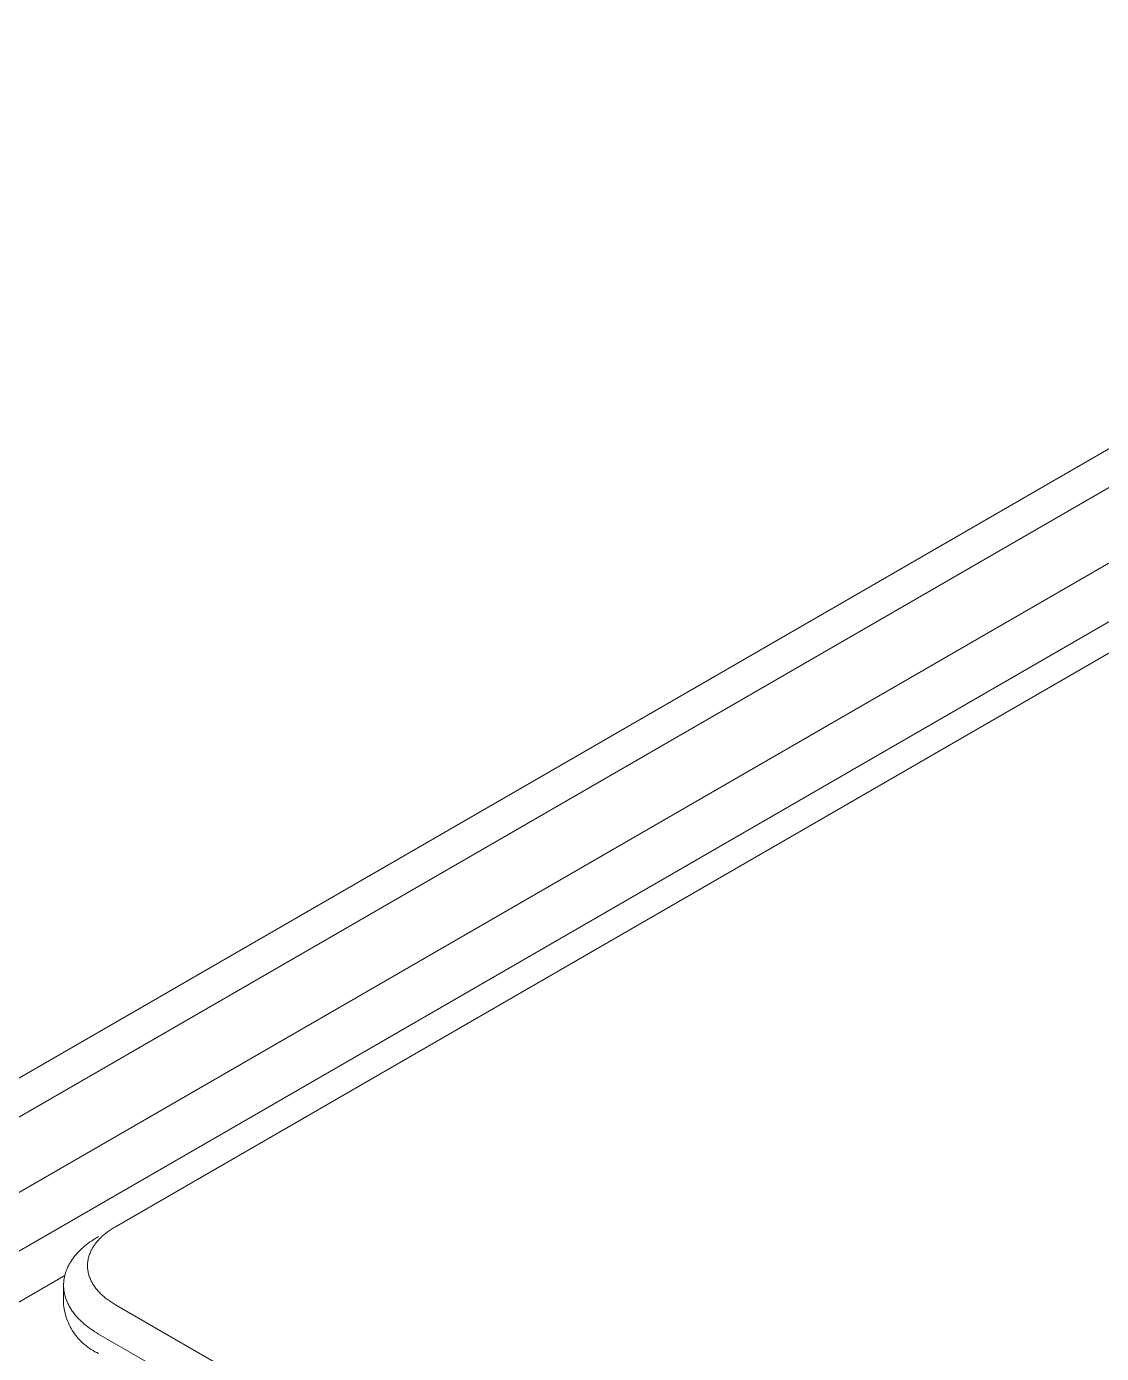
# Model space of a CAD drawing. Header units: inches. Extents: x -8 to 201, y -1 to 136.
# Drawn here: x 188.114 to 189.258, y 51.785 to 53.197 of the extents above; entities that cross this region are included whole.
import ezdxf

# ---------------------------------------------------------------- set-up
doc = ezdxf.new("R2010")
doc.units = ezdxf.units.IN
doc.layers.add('ZANO_R', color=7, linetype='Continuous', lineweight=0)

msp = doc.modelspace()

# ---------------------------------------------------------------- linework, layer by layer
at = {"layer": 'ZANO_R'}
for p, q in [((192.73195, 54.74915), (185.51628, 50.58318)), ((192.88329, 54.71482), (185.47286, 50.4364)), ((185.52682, 50.54772), (192.75739, 54.72229)), ((192.93725, 54.68366), (185.52682, 50.40525)), ((188.20852, 51.91998), (190.3669, 53.16613)), ((188.19803, 51.91288), (188.19618, 51.91135)), ((188.19997, 51.91438), (188.19803, 51.91288)), ((188.20199, 51.91584), (188.19997, 51.91438)), ((188.20409, 51.91726), (188.20199, 51.91584)), ((188.20627, 51.91864), (188.20409, 51.91726)), ((188.20852, 51.91998), (188.20627, 51.91864)), ((188.17567, 51.89929), (188.17399, 51.89784)), ((188.1774, 51.9007), (188.17567, 51.89929)), ((188.17916, 51.90207), (188.1774, 51.9007)), ((188.18097, 51.90342), (188.17916, 51.90207)), ((188.18282, 51.90472), (188.18097, 51.90342)), ((188.1847, 51.906), (188.18282, 51.90472)), ((188.18662, 51.90723), (188.1847, 51.906)), ((188.18526, 51.89916), (188.18471, 51.89831)), ((188.18582, 51.90001), (188.18526, 51.89916)), ((188.18641, 51.90085), (188.18582, 51.90001)), ((188.18703, 51.90169), (188.18641, 51.90085)), ((188.18856, 51.90843), (188.18662, 51.90723)), ((188.18766, 51.90253), (188.18703, 51.90169)), ((188.18832, 51.90335), (188.18766, 51.90253)), ((188.189, 51.90417), (188.18832, 51.90335)), ((188.19053, 51.9096), (188.18856, 51.90843)), ((188.1897, 51.90499), (188.189, 51.90417)), ((188.19042, 51.9058), (188.1897, 51.90499)), ((188.19117, 51.9066), (188.19042, 51.9058)), ((188.19193, 51.9074), (188.19117, 51.9066)), ((188.19272, 51.90819), (188.19193, 51.9074)), ((188.19355, 51.90899), (188.19272, 51.90819)), ((188.19441, 51.90978), (188.19355, 51.90899)), ((188.19618, 51.91135), (188.19441, 51.90978)), ((188.16252, 51.88516), (188.16137, 51.88345)), ((188.16375, 51.88684), (188.16252, 51.88516)), ((188.16503, 51.8885), (188.16375, 51.88684)), ((188.16638, 51.89013), (188.16503, 51.8885)), ((188.16779, 51.89174), (188.16638, 51.89013)), ((188.16926, 51.89331), (188.16779, 51.89174)), ((188.17079, 51.89485), (188.16926, 51.89331)), ((188.17236, 51.89636), (188.17079, 51.89485)), ((188.17399, 51.89784), (188.17236, 51.89636)), ((188.17929, 51.88467), (188.17912, 51.88363)), ((188.1795, 51.8857), (188.17929, 51.88467)), ((188.17974, 51.88673), (188.1795, 51.8857)), ((188.18001, 51.88775), (188.17974, 51.88673)), ((188.18031, 51.88878), (188.18001, 51.88775)), ((188.18064, 51.8898), (188.18031, 51.88878)), ((188.181, 51.89082), (188.18064, 51.8898)), ((188.1814, 51.89183), (188.181, 51.89082)), ((188.18182, 51.89284), (188.1814, 51.89183)), ((188.18228, 51.89384), (188.18182, 51.89284)), ((188.18276, 51.89484), (188.18228, 51.89384)), ((188.18322, 51.89572), (188.18276, 51.89484)), ((188.18369, 51.89658), (188.18322, 51.89572)), ((188.18419, 51.89745), (188.18369, 51.89658)), ((188.18471, 51.89831), (188.18419, 51.89745)), ((188.15536, 51.87088), (188.15507, 51.86995)), ((188.15566, 51.8718), (188.15536, 51.87088)), ((188.15598, 51.87272), (188.15566, 51.8718)), ((188.15633, 51.87364), (188.15598, 51.87272)), ((188.15669, 51.87456), (188.15633, 51.87364)), ((188.15707, 51.87547), (188.15669, 51.87456)), ((188.15748, 51.87637), (188.15707, 51.87547)), ((188.1579, 51.87728), (188.15748, 51.87637)), ((188.15834, 51.87817), (188.1579, 51.87728)), ((188.1588, 51.87906), (188.15834, 51.87817)), ((188.15928, 51.87995), (188.1588, 51.87906)), ((188.15977, 51.88083), (188.15928, 51.87995)), ((188.16029, 51.88171), (188.15977, 51.88083)), ((188.16082, 51.88258), (188.16029, 51.88171)), ((188.16137, 51.88345), (188.16082, 51.88258)), ((188.17874, 51.87949), (188.17872, 51.87845)), ((188.17872, 51.87845), (188.17874, 51.87741)), ((188.17878, 51.88052), (188.17874, 51.87949)), ((188.17874, 51.87741), (188.17878, 51.87637)), ((188.17886, 51.88156), (188.17878, 51.88052)), ((188.17878, 51.87637), (188.17886, 51.87533)), ((188.17897, 51.8826), (188.17886, 51.88156)), ((188.17886, 51.87533), (188.17897, 51.8743)), ((188.17912, 51.88363), (188.17897, 51.8826)), ((188.17897, 51.8743), (188.17912, 51.87326)), ((188.17912, 51.87326), (188.17929, 51.87223)), ((188.17929, 51.87223), (188.1795, 51.8712)), ((188.1795, 51.8712), (188.17974, 51.87017)), ((184.1417, 49.55124), (188.15456, 51.86806)), ((188.15329, 51.85863), (188.15328, 51.85768)), ((188.15328, 51.85768), (188.15329, 51.85673)), ((188.15333, 51.85958), (188.15329, 51.85863)), ((188.15329, 51.85673), (188.15333, 51.85578)), ((188.15338, 51.86053), (188.15333, 51.85958)), ((188.15345, 51.86148), (188.15338, 51.86053)), ((188.15355, 51.86243), (188.15345, 51.86148)), ((188.15367, 51.86337), (188.15355, 51.86243)), ((188.1538, 51.86432), (188.15367, 51.86337)), ((188.15396, 51.86526), (188.1538, 51.86432)), ((188.15414, 51.8662), (188.15396, 51.86526)), ((188.15434, 51.86714), (188.15414, 51.8662)), ((188.15457, 51.86808), (188.15434, 51.86714)), ((188.15481, 51.86902), (188.15457, 51.86808)), ((188.15507, 51.86995), (188.15481, 51.86902)), ((188.17974, 51.87017), (188.18001, 51.86914)), ((188.18001, 51.86914), (188.18031, 51.86812)), ((188.18031, 51.86812), (188.18064, 51.86709)), ((188.18064, 51.86709), (188.181, 51.86608)), ((188.181, 51.86608), (188.1814, 51.86506)), ((188.1814, 51.86506), (188.18182, 51.86405)), ((188.18182, 51.86405), (188.18228, 51.86305)), ((188.18228, 51.86305), (188.18276, 51.86205)), ((188.18276, 51.86205), (188.18322, 51.86118)), ((188.18322, 51.86118), (188.18369, 51.86031)), ((188.18369, 51.86031), (188.18419, 51.85945)), ((188.18419, 51.85945), (188.18471, 51.85859)), ((188.18471, 51.85859), (188.18526, 51.85773)), ((188.18526, 51.85773), (188.18582, 51.85688)), ((188.18582, 51.85688), (188.18641, 51.85604)), ((188.15328, 51.83691), (188.15328, 51.85578)), ((188.15333, 51.85578), (188.15338, 51.85483)), ((188.15338, 51.85483), (188.15345, 51.85388)), ((188.15345, 51.85388), (188.15355, 51.85293)), ((188.15355, 51.85293), (188.15367, 51.85198)), ((188.15367, 51.85198), (188.1538, 51.85104)), ((188.1538, 51.85104), (188.15396, 51.85009)), ((188.15396, 51.85009), (188.15414, 51.84915)), ((188.15414, 51.84915), (188.15434, 51.84821)), ((188.15434, 51.84821), (188.15457, 51.84728)), ((188.15457, 51.84728), (188.15481, 51.84634)), ((188.15481, 51.84634), (188.15507, 51.84541)), ((188.15507, 51.84541), (188.15536, 51.84448)), ((188.15536, 51.84448), (188.15566, 51.84355)), ((188.15566, 51.84355), (188.15598, 51.84263)), ((188.15598, 51.84263), (188.15633, 51.84171)), ((188.18641, 51.85604), (188.18703, 51.8552)), ((188.18703, 51.8552), (188.18766, 51.85437)), ((188.18766, 51.85437), (188.18832, 51.85354)), ((188.18832, 51.85354), (188.189, 51.85272)), ((188.189, 51.85272), (188.1897, 51.8519)), ((188.1897, 51.8519), (188.19042, 51.85109)), ((188.19042, 51.85109), (188.19117, 51.85029)), ((188.19117, 51.85029), (188.19193, 51.8495)), ((188.19193, 51.8495), (188.19272, 51.84871)), ((188.19272, 51.84871), (188.19355, 51.84791)), ((188.19355, 51.84791), (188.19441, 51.84711)), ((188.19441, 51.84711), (188.19618, 51.84555)), ((188.19618, 51.84555), (188.19803, 51.84401)), ((188.19803, 51.84401), (188.19997, 51.84252)), ((188.19997, 51.84252), (188.20199, 51.84106)), ((188.15328, 51.83691), (188.15355, 51.83469)), ((188.15355, 51.83469), (188.15388, 51.83249)), ((188.15388, 51.83249), (188.1543, 51.8303)), ((188.1543, 51.8303), (188.15479, 51.82812)), ((188.15479, 51.82812), (188.15536, 51.82597)), ((188.15633, 51.84171), (188.15669, 51.8408)), ((188.15669, 51.8408), (188.15707, 51.83989)), ((188.15707, 51.83989), (188.15748, 51.83898)), ((188.15748, 51.83898), (188.1579, 51.83808)), ((188.1579, 51.83808), (188.15834, 51.83718)), ((188.15834, 51.83718), (188.1588, 51.83629)), ((188.1588, 51.83629), (188.15928, 51.8354)), ((188.15928, 51.8354), (188.15977, 51.83452)), ((188.15977, 51.83452), (188.16029, 51.83365)), ((188.16029, 51.83365), (188.16082, 51.83278)), ((188.16082, 51.83278), (188.16137, 51.83191)), ((188.16137, 51.83191), (188.16252, 51.8302)), ((188.16252, 51.8302), (188.16375, 51.82851)), ((188.16375, 51.82851), (188.16503, 51.82685)), ((188.20199, 51.84106), (188.20409, 51.83963)), ((188.20409, 51.83963), (188.20627, 51.83825)), ((188.20627, 51.83825), (188.20852, 51.83691)), ((188.20852, 51.83691), (189.34825, 51.17889)), ((188.15536, 51.82597), (188.156, 51.82383)), ((188.156, 51.82383), (188.15671, 51.82172)), ((188.15671, 51.82172), (188.1575, 51.81963)), ((188.1575, 51.81963), (188.15836, 51.81758)), ((188.15836, 51.81758), (188.15929, 51.81555)), ((188.15929, 51.81555), (188.16029, 51.81356)), ((188.16503, 51.82685), (188.16638, 51.82522)), ((188.16638, 51.82522), (188.16779, 51.82362)), ((188.16779, 51.82362), (188.16926, 51.82205)), ((188.16926, 51.82205), (188.17079, 51.8205)), ((188.17079, 51.8205), (188.17236, 51.81899)), ((188.17236, 51.81899), (188.17399, 51.81752)), ((188.17399, 51.81752), (188.17567, 51.81607)), ((188.17567, 51.81607), (188.1774, 51.81466)), ((188.1774, 51.81466), (188.17916, 51.81328)), ((188.16029, 51.81356), (188.16136, 51.8116)), ((188.16136, 51.8116), (188.1625, 51.80968)), ((188.1625, 51.80968), (188.1637, 51.80781)), ((188.1637, 51.80781), (188.16497, 51.80597)), ((188.16497, 51.80597), (188.1663, 51.80418)), ((188.1663, 51.80418), (188.1677, 51.80244)), ((188.1677, 51.80244), (188.16915, 51.80075)), ((188.16915, 51.80075), (188.17066, 51.79911)), ((188.17916, 51.81328), (188.18097, 51.81194)), ((188.18097, 51.81194), (188.18282, 51.81063)), ((188.18282, 51.81063), (188.1847, 51.80936)), ((188.1847, 51.80936), (188.18662, 51.80812)), ((188.18662, 51.80812), (188.18856, 51.80692)), ((188.18856, 51.80692), (188.19053, 51.80576)), ((188.19053, 51.80576), (189.33026, 51.14773)), ((188.17066, 51.79911), (188.17223, 51.79752)), ((188.17223, 51.79752), (188.17385, 51.79599)), ((188.17385, 51.79599), (188.17552, 51.79452)), ((188.17552, 51.79452), (188.17724, 51.7931)), ((188.17724, 51.7931), (188.17902, 51.79175)), ((188.17902, 51.79175), (188.18083, 51.79045)), ((188.18083, 51.79045), (188.1827, 51.78923)), ((188.1827, 51.78923), (188.1846, 51.78807)), ((188.1846, 51.78807), (188.18654, 51.78697)), ((188.18654, 51.78697), (188.18852, 51.78594)), ((188.18852, 51.78594), (188.19053, 51.78499))]:
    msp.add_line(p, q, dxfattribs=at)

doc.saveas('drawing.dxf')
